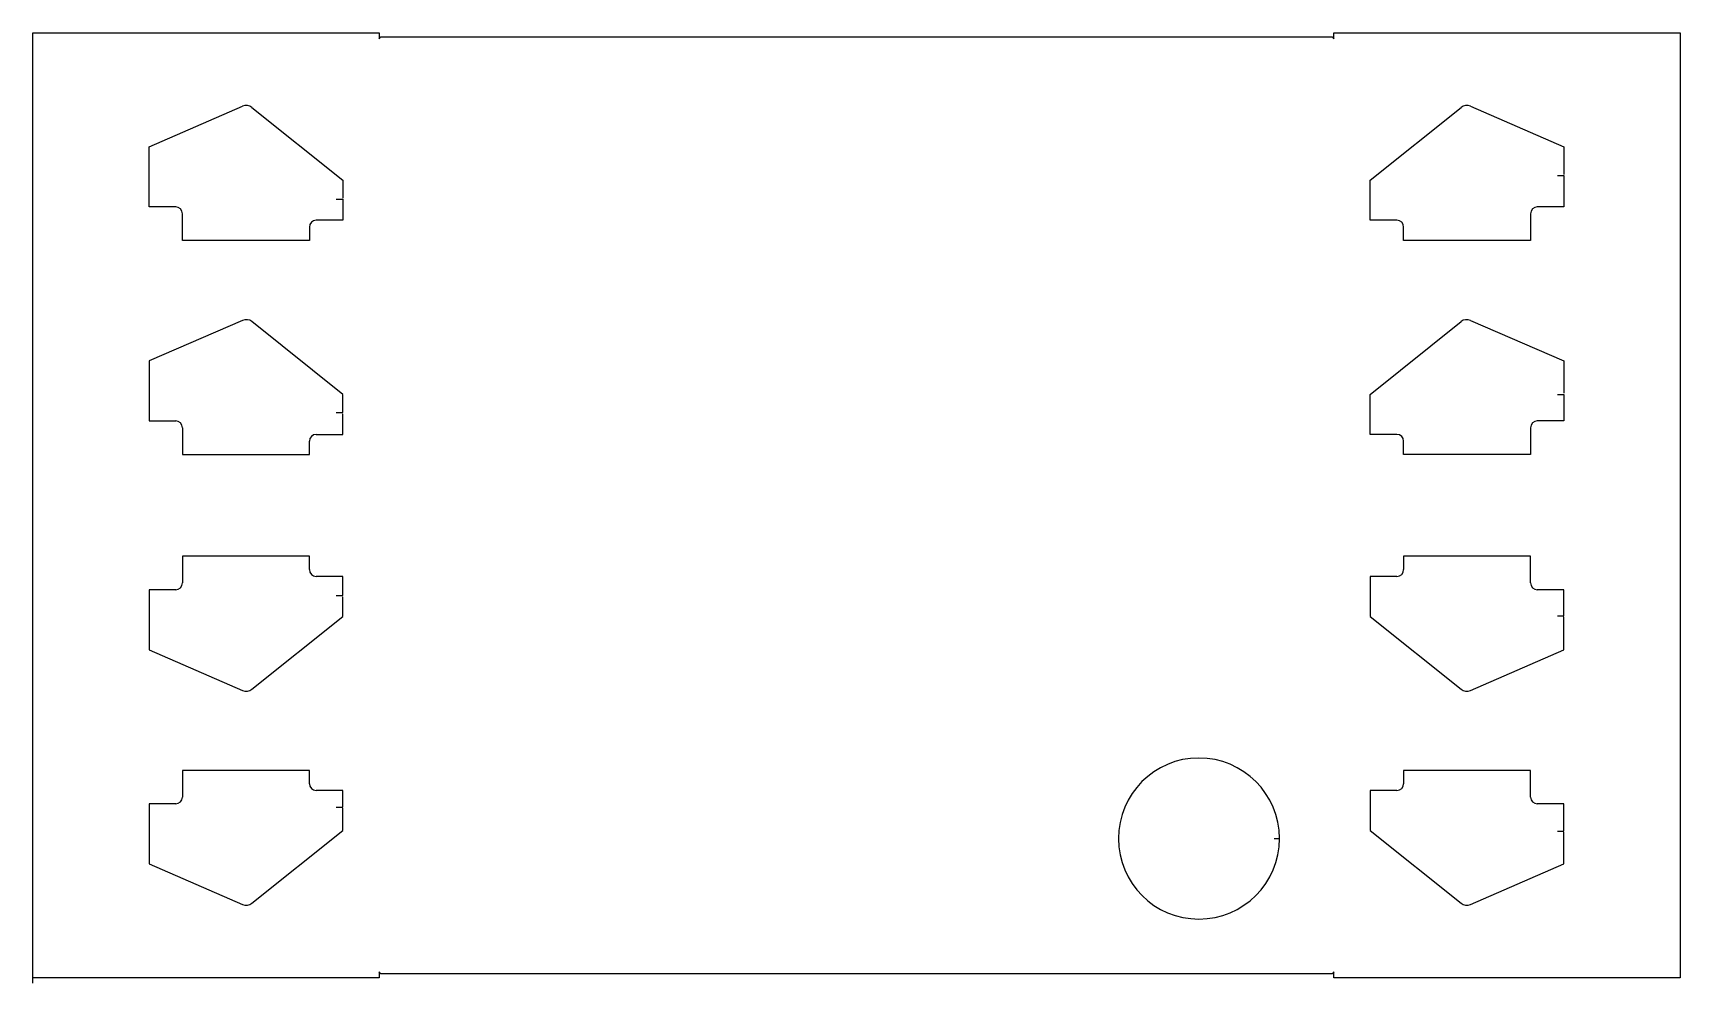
# Model space of a CAD drawing. Extents: x 9 to 1240, y 1783 to 2493.
import ezdxf

# ---------------------------------------------------------------- set-up
doc = ezdxf.new("R2010")
doc.units = 0

msp = doc.modelspace()

# ---------------------------------------------------------------- linework, layer by layer
for p, q in [((8.78, 1787.36), (8.78, 2493.42)), ((8.78, 2493.42), (267.56, 2493.42)), ((267.56, 2493.42), (267.56, 2489)), ((267.56, 2489), (268.97, 2490.42)), ((268.97, 2490.42), (980.02, 2490.42)), ((980.02, 2490.42), (981.44, 2489)), ((981.44, 2489), (981.44, 2493.42)), ((981.44, 2493.42), (1240.21, 2493.42)), ((1240.21, 2493.42), (1240.21, 1787.3)), ((95.56, 2408.32), (165.45, 2438.62)), ((1083.54, 2438.62), (1153.44, 2408.32)), ((172.55, 2437.67), (240.44, 2383.33)), ((1008.56, 2383.33), (1076.44, 2437.67)), ((95.56, 2363.42), (95.56, 2408.32)), ((1153.44, 2408.32), (1153.44, 2387.64)), ((240.44, 2383.33), (240.44, 2370.07)), ((1008.56, 2353.42), (1008.56, 2383.33)), ((1148.5, 2386.83), (1153.44, 2386.83)), ((1153.44, 2386.83), (1153.44, 2363.42)), ((235.5, 2369.26), (240.44, 2369.26)), ((240.44, 2369.26), (240.44, 2353.42)), ((115.5, 2363.42), (95.56, 2363.42)), ((120.56, 2338.42), (120.56, 2358.36)), ((240.44, 2353.42), (220.5, 2353.42)), ((1028.5, 2353.42), (1008.56, 2353.42)), ((1128.44, 2358.36), (1128.44, 2338.42)), ((1153.44, 2363.42), (1133.5, 2363.42)), ((215.44, 2348.36), (215.44, 2338.42)), ((1033.56, 2338.42), (1033.56, 2348.36)), ((215.44, 2338.42), (120.56, 2338.42)), ((1128.44, 2338.42), (1033.56, 2338.42)), ((165.45, 2278.62), (95.56, 2248.32)), ((1083.54, 2278.62), (1153.44, 2248.32)), ((240.44, 2223.33), (172.55, 2277.67)), ((1008.56, 2223.33), (1076.44, 2277.67)), ((95.56, 2248.32), (95.56, 2203.42)), ((1153.44, 2248.32), (1153.44, 2224.14)), ((240.44, 2209.69), (240.44, 2223.33)), ((1008.56, 2193.42), (1008.56, 2223.33)), ((1148.5, 2223.33), (1153.44, 2223.33)), ((1153.44, 2223.33), (1153.44, 2203.42)), ((235.5, 2209.69), (240.44, 2209.69)), ((240.44, 2193.42), (240.44, 2208.88)), ((95.56, 2203.42), (115.5, 2203.42)), ((120.56, 2198.36), (120.56, 2178.42)), ((220.5, 2193.42), (240.44, 2193.42)), ((1028.5, 2193.42), (1008.56, 2193.42)), ((1128.44, 2198.36), (1128.44, 2178.42)), ((1153.44, 2203.42), (1133.5, 2203.42)), ((215.44, 2178.42), (215.44, 2188.36)), ((1033.56, 2178.42), (1033.56, 2188.36)), ((120.56, 2178.42), (215.44, 2178.42)), ((1128.44, 2178.42), (1033.56, 2178.42)), ((215.44, 2102.3), (120.56, 2102.3)), ((120.56, 2102.3), (120.56, 2082.36)), ((215.44, 2092.36), (215.44, 2102.3)), ((1128.44, 2102.3), (1033.56, 2102.3)), ((1033.56, 2102.3), (1033.56, 2092.36)), ((1128.44, 2082.36), (1128.44, 2102.3)), ((240.44, 2087.3), (220.5, 2087.3)), ((240.44, 2072.92), (240.44, 2087.3)), ((1028.5, 2087.3), (1008.56, 2087.3)), ((1008.56, 2087.3), (1008.56, 2057.39)), ((115.5, 2077.3), (95.56, 2077.3)), ((95.56, 2077.3), (95.56, 2032.4)), ((235.5, 2072.92), (240.44, 2072.92)), ((240.44, 2057.39), (240.44, 2072.11)), ((1153.44, 2077.3), (1133.5, 2077.3)), ((1153.44, 2057.87), (1153.44, 2077.3)), ((172.55, 2003.04), (240.44, 2057.39)), ((1008.56, 2057.39), (1076.44, 2003.04)), ((1148.5, 2057.87), (1153.44, 2057.87)), ((1153.44, 2032.4), (1153.44, 2057.06)), ((95.56, 2032.4), (165.45, 2002.09)), ((1083.54, 2002.09), (1153.44, 2032.4)), ((215.44, 1942.3), (120.56, 1942.3)), ((120.56, 1942.3), (120.56, 1922.36)), ((215.44, 1932.36), (215.44, 1942.3)), ((1128.44, 1942.3), (1033.56, 1942.3)), ((1033.56, 1942.3), (1033.56, 1932.36)), ((1128.44, 1922.36), (1128.44, 1942.3)), ((240.44, 1927.3), (220.5, 1927.3)), ((240.44, 1914.88), (240.44, 1927.3)), ((1028.5, 1927.3), (1008.56, 1927.3)), ((1008.56, 1927.3), (1008.56, 1897.39)), ((115.5, 1917.3), (95.56, 1917.3)), ((95.56, 1917.3), (95.56, 1872.4)), ((235.5, 1914.88), (240.44, 1914.88)), ((240.44, 1897.39), (240.44, 1914.07)), ((1153.44, 1917.3), (1133.5, 1917.3)), ((1153.44, 1896.91), (1153.44, 1917.3)), ((172.55, 1843.04), (240.44, 1897.39)), ((1008.56, 1897.39), (1076.44, 1843.04)), ((1148.5, 1896.91), (1153.44, 1896.91)), ((936.75, 1891.42), (940.69, 1891.42)), ((1153.44, 1872.4), (1153.44, 1896.1)), ((95.56, 1872.4), (165.45, 1842.09)), ((1083.54, 1842.09), (1153.44, 1872.4)), ((8.78, 1783.36), (8.78, 1787.36)), ((267.56, 1787.3), (8.84, 1787.3)), ((268.97, 1790.3), (267.56, 1791.71)), ((267.56, 1791.71), (267.56, 1787.3)), ((980.02, 1790.3), (268.97, 1790.3)), ((981.44, 1791.71), (980.02, 1790.3)), ((981.44, 1787.3), (981.44, 1791.71)), ((1240.21, 1787.3), (981.44, 1787.3))]:
    msp.add_line(p, q)
for centre, radius, start, end in [((168.21, 2432.26), 6.93, 51.26278, 113.45902), ((1080.78, 2432.26), 6.94, 66.54098, 128.73722), ((115.5, 2358.36), 5.06, 0, 90), ((220.5, 2348.36), 5.06, 90, 180), ((1028.5, 2348.36), 5.06, 0, 90), ((1133.5, 2358.36), 5.06, 90, 180), ((168.21, 2272.26), 6.94, 51.26278, 113.45902), ((1080.78, 2272.26), 6.94, 66.54098, 128.73722), ((115.5, 2198.36), 5.06, 0, 90), ((220.5, 2188.36), 5.06, 90, 180), ((1028.5, 2188.36), 5.06, 0, 90), ((1133.5, 2198.36), 5.06, 90, 180), ((115.5, 2082.36), 5.06, 270, 0), ((220.5, 2092.36), 5.06, 180, 270), ((1028.5, 2092.36), 5.06, 270, 0), ((1133.5, 2082.36), 5.06, 180, 270), ((168.21, 2008.46), 6.94, 246.57383, 308.68558), ((1080.78, 2008.46), 6.94, 231.31442, 293.42617), ((880.5, 1891.36), 60.19, 0.05711, 360), ((115.5, 1922.36), 5.06, 270, 0), ((220.5, 1932.36), 5.06, 180, 270), ((1028.5, 1932.36), 5.06, 270, 0), ((1133.5, 1922.36), 5.06, 180, 270), ((168.21, 1848.46), 6.94, 246.57383, 308.68558), ((1080.78, 1848.46), 6.94, 231.31442, 293.42617)]:
    msp.add_arc(centre, radius, start, end)

doc.saveas('drawing.dxf')
